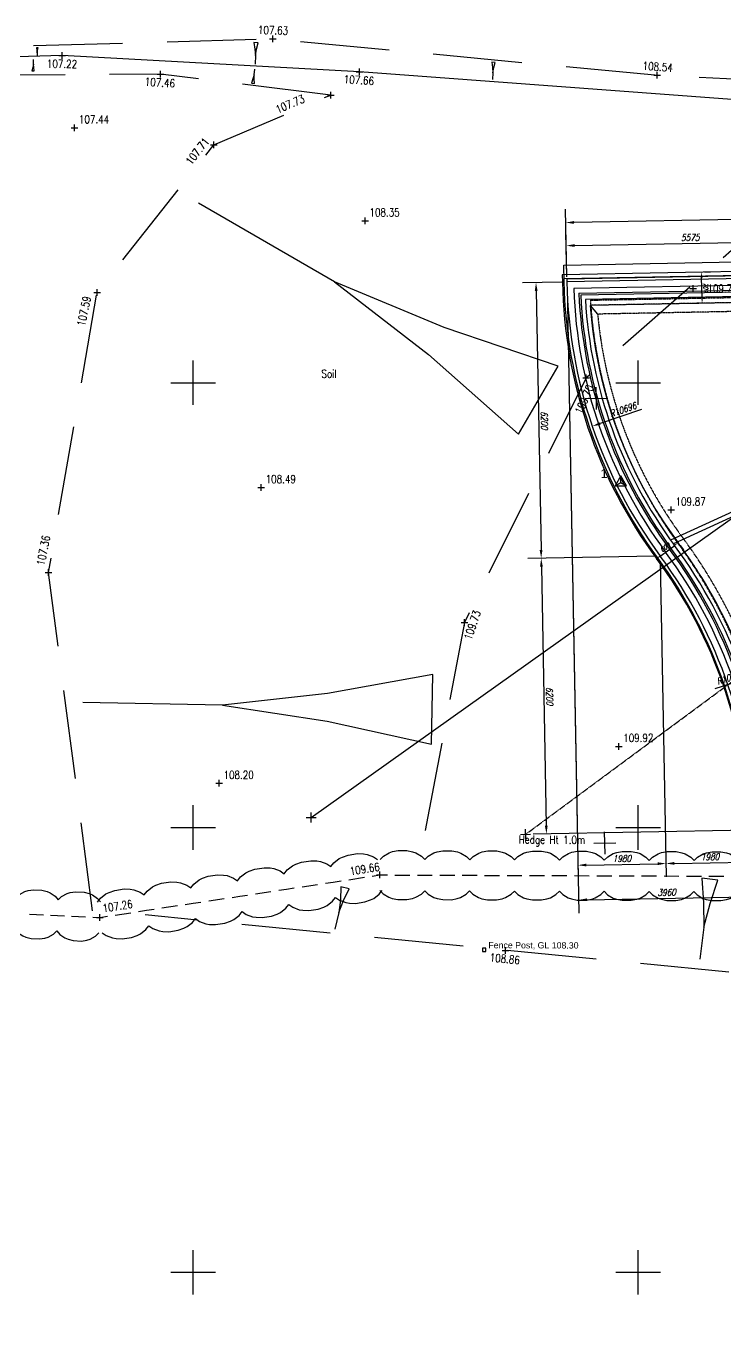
# Model space of a CAD drawing. Header units: millimetres. Extents: x 929802 to 1112248, y 1926852 to 2050811.
# Drawn here: x 958737 to 974446, y 1989092 to 2018192 of the extents above; entities that cross this region are included whole.
import ezdxf
from ezdxf.enums import TextEntityAlignment as Align

# ---------------------------------------------------------------- set-up
doc = ezdxf.new("R2010")
doc.units = ezdxf.units.MM
doc.linetypes.add('16764-Topo$0$Dashed', pattern=[3, 2, -1])
doc.linetypes.add('HIDDEN', pattern=[9.525, 6.35, -3.175])
doc.layers.get('Defpoints').update_dxf_attribs({"color": 41})
for name, color, linetype in [('16764-Topo$0$SV_$_Grid', 7, 'Continuous'), ('16764-Topo$0$SV_Control', 1, 'Continuous'), ('16764-Topo$0$SV_Land Form Levels', 7, 'Continuous'), ('16764-Topo$0$SV_Land Forms', 7, 'Continuous'), ('16764-Topo$0$SV_Levels (Spot)', 1, 'Continuous'), ('16764-Topo$0$SV_Misc Text', 7, 'Continuous'), ('16764-Topo$0$SV_Vegetation', 3, 'Continuous'), ('16764-Topo$0$SV_Vegetation Levels', 7, 'Continuous'), ('CHB+00_Groundslab', 4, 'Continuous'), ('CHB+00_Walls-LB', 2, 'Continuous'), ('CHB+00_Walls-LB Ghost', 252, 'Continuous'), ('CHB+00_Walls-NonLB', 7, 'Continuous'), ('CHB-00_Dig Line', 2, 'Continuous'), ('CHB-00_Dims-Footprint', 8, 'Continuous'), ('CHB-00_Footprint', 1, 'Continuous'), ('CHB-00_Foundation', 7, 'Continuous'), ('CHB-00_SOPs', 211, 'Continuous'), ('CHB-00_Surveyed Outline', 211, 'Continuous'), ('CHB-00_Walls-LB', 8, 'Continuous'), ('X-Ref-Site', 7, 'Continuous')]:
    doc.layers.add(name, color=color, linetype=linetype)
doc.layers.get('X-Ref-Site').off()
doc.styles.add('16764-Topo$0$Default', font='RomanS', dxfattribs={"width": 0.8})
doc.styles.add('16764-Topo$0$Station Text', font='ARIAL')
doc.styles.add('Romans15', font='romans.shx', dxfattribs={"width": 0.8, "oblique": 15})
doc.styles.get("Standard").update_dxf_attribs({"font": 'arial.ttf'})
doc.dimstyles.new('CHB_1-1', dxfattribs={"dimtxt": 2, "dimasz": 2.5, "dimexe": 4, "dimexo": 1.5, "dimgap": 0.75, "dimtad": 1, "dimdec": 0, "dimdsep": 46, "dimtxsty": 'Romans15', "dimcen": 1.5, "dimclrd": 8, "dimclre": 8, "dimclrt": 7, "dimadec": 0, "dimazin": 0, "dimtfac": 1, "dimtdec": 0, "dimtmove": 0, "dimatfit": 3, "dimfxl": 1, "dimarcsym": 0})

# ---------------------------------------------------------------- blocks, each defined once
blk = doc.blocks.new('16764-Topo$0$PT_PLUS')
at = {"color": 0, "linetype": 'Continuous', "flags": 128}
for points in [[(-0.5, 0), (0.5, 0)], [(0, -0.5), (0, 0.5)]]:
    blk.add_lwpolyline(points, dxfattribs=at)
blk = doc.blocks.new('16764-Topo$0$GLOBALTADPOLE')
at = {"color": 8, "linetype": 'Continuous', "flags": 128}
for points in [[(0.021, 0.0028), (0, 0.007)], [(0, 0.007), (0, -0.007)], [(0.042, 0), (0.021, 0.0028)], [(0.021, -0.0028), (0.042, 0)], [(0.042, 0), (0.07, 0)], [(0, -0.007), (0.021, -0.0028)]]:
    blk.add_lwpolyline(points, dxfattribs=at)
blk = doc.blocks.new('16764-Topo$0$PT_STATION')
at = {"color": 0, "linetype": 'Continuous', "flags": 128}
for points in [[(0, 0.5), (-0.433, -0.25)], [(-0.433, -0.25), (0, 0), (0, 0.5)], [(0.433, -0.25), (0, 0.5)], [(0, 0), (0.433, -0.25)], [(-0.433, -0.25), (0.433, -0.25)]]:
    blk.add_lwpolyline(points, dxfattribs=at)
blk = doc.blocks.new('16764-Topo')
at = {"layer": '16764-Topo$0$SV_$_Grid', "color": 7, "linetype": 'Continuous', "flags": 128}
for points in [[(432750, 221839.5), (432750, 221840.5)], [(432760, 221839.5), (432760, 221840.5)], [(432749.5, 221840), (432750.5, 221840)], [(432759.5, 221840), (432760.5, 221840)], [(432750, 221829.5), (432750, 221830.5)], [(432760, 221829.5), (432760, 221830.5)], [(432749.5, 221830), (432750.5, 221830)], [(432759.5, 221830), (432760.5, 221830)], [(432750, 221819.5), (432750, 221820.5)], [(432760, 221819.5), (432760, 221820.5)], [(432749.5, 221820), (432750.5, 221820)], [(432759.5, 221820), (432760.5, 221820)]]:
    blk.add_lwpolyline(points, dxfattribs=at)
at = {"layer": '16764-Topo$0$SV_Land Forms', "color": 1, "linetype": '16764-Topo$0$Dashed', "flags": 128}
for points in [[(432743.416454, 221847.497049), (432751.789302, 221847.73536), (432760.425655, 221846.915501), (432764.715438, 221846.712671)], [(432777.267619, 221847.172699), (432776.842158, 221846.221104), (432771.738694, 221845.625754), (432769.017029, 221843.382939), (432762.47134, 221843.304265), (432758.828403, 221840.108615), (432756.094106, 221834.611227), (432755.044416, 221829.017397)], [(432753.095127, 221846.466735), (432749.265498, 221846.939239), (432743.151792, 221846.90512)]]:
    blk.add_lwpolyline(points, dxfattribs=at)
at = {"layer": '16764-Topo$0$SV_Land Forms', "color": 5, "linetype": 'Continuous', "flags": 128}
blk.add_lwpolyline([(432768.926599, 221846.169136), (432762.510994, 221846.33705), (432753.737261, 221846.994554), (432747.057108, 221847.359892), (432743.514599, 221847.254687)], dxfattribs=at)
at = {"layer": '16764-Topo$0$SV_Land Forms', "color": 4, "linetype": '16764-Topo$0$Dashed', "flags": 128}
for points in [[(432747.742827, 221828.12488), (432746.751982, 221835.7354), (432747.843105, 221842.029819), (432750.462642, 221845.34694), (432753.094537, 221846.469512)], [(432780.308847, 221804.554189), (432777.91431, 221814.890713), (432776.459452, 221821.170916), (432772.482515, 221824.626161), (432764.685415, 221826.484411), (432757.021752, 221827.237292), (432748.92396, 221828.032821)]]:
    blk.add_lwpolyline(points, dxfattribs=at)
at = {"layer": '16764-Topo$0$SV_Vegetation', "color": 92, "linetype": 'Continuous'}
for p, q in [((432752.448871, 221828.667949), (432752.798346, 221828.720903)), ((432753.498345, 221828.82697), (432753.84782, 221828.879923)), ((432754.023082, 221828.90648), (432754.198344, 221828.933036)), ((432754.198344, 221828.933036), (432754.365645, 221828.932442)), ((432754.533952, 221828.931844), (432754.86956, 221828.930652)), ((432755.541784, 221828.928263), (432755.877392, 221828.927071)), ((432756.549616, 221828.924683), (432756.885224, 221828.92349)), ((432757.557448, 221828.921102), (432757.893056, 221828.91991)), ((432758.56528, 221828.917521), (432758.900888, 221828.916329)), ((432759.573112, 221828.913941), (432759.90872, 221828.912748)), ((432760.580944, 221828.91036), (432760.916552, 221828.909168)), ((432761.588776, 221828.906779), (432761.924384, 221828.905587)), ((432751.399397, 221828.508929), (432751.748872, 221828.561883)), ((432749.300449, 221828.190888), (432749.649923, 221828.243842)), ((432750.349923, 221828.349908), (432750.699398, 221828.402862)), ((432746.322315, 221828.055169), (432746.637773, 221828.039937)), ((432747.269636, 221828.009425), (432747.585094, 221827.994192)), ((432747.743297, 221827.986553), (432747.901499, 221827.978913)), ((432747.901499, 221827.978913), (432748.075712, 221828.005311)), ((432748.250974, 221828.031867), (432748.600449, 221828.084821))]:
    blk.add_line(p, q, dxfattribs=at)
at = {"layer": '16764-Topo$0$SV_Vegetation', "color": 92, "linetype": 'Continuous', "flags": 128}
for points in [[(432753.096435, 221829.120066), (432753.16391, 221829.206146), (432753.283858, 221829.300177), (432753.358823, 221829.336821), (432753.486262, 221829.381417), (432753.696157, 221829.413221), (432753.831087, 221829.408381), (432753.913543, 221829.395589), (432754.055963, 221829.341313), (432754.14591, 221829.279086)], [(432754.199588, 221829.283034), (432754.275442, 221829.357765), (432754.401687, 221829.432317), (432754.477363, 221829.457048), (432754.603431, 221829.481601), (432754.804998, 221829.480884), (432754.930888, 221829.455437), (432755.006386, 221829.430169), (432755.132099, 221829.354721), (432755.20742, 221829.279453)], [(432755.20742, 221829.279453), (432755.283274, 221829.354184), (432755.409519, 221829.428736), (432755.485195, 221829.453468), (432755.611263, 221829.47802), (432755.812829, 221829.477304), (432755.93872, 221829.451856), (432756.014218, 221829.426588), (432756.139931, 221829.351141), (432756.215252, 221829.275873)], [(432756.215252, 221829.275873), (432756.291106, 221829.350604), (432756.417351, 221829.425156), (432756.493027, 221829.449887), (432756.619095, 221829.474439), (432756.820661, 221829.473723), (432756.946552, 221829.448276), (432757.02205, 221829.423007), (432757.147763, 221829.34756), (432757.223084, 221829.272292)], [(432757.223084, 221829.272292), (432757.298937, 221829.347023), (432757.425183, 221829.421575), (432757.500859, 221829.446306), (432757.626927, 221829.470859), (432757.828493, 221829.470142), (432757.954383, 221829.444695), (432758.029882, 221829.419427), (432758.155594, 221829.343979), (432758.230915, 221829.268711)], [(432758.230915, 221829.268711), (432758.306769, 221829.343442), (432758.433015, 221829.417994), (432758.508691, 221829.442726), (432758.634759, 221829.467278), (432758.836325, 221829.466562), (432758.962215, 221829.441114), (432759.037714, 221829.415846), (432759.163426, 221829.340399), (432759.238747, 221829.265131)], [(432759.238747, 221829.265131), (432759.314601, 221829.339862), (432759.440847, 221829.414414), (432759.516523, 221829.439145), (432759.642591, 221829.463697), (432759.844157, 221829.462981), (432759.970047, 221829.437534), (432760.045546, 221829.412265), (432760.171258, 221829.336818), (432760.246579, 221829.26155)], [(432760.246579, 221829.26155), (432760.322433, 221829.336281), (432760.448678, 221829.410833), (432760.524355, 221829.435564), (432760.650422, 221829.460117), (432760.851989, 221829.4594), (432760.977879, 221829.433953), (432761.053378, 221829.408685), (432761.17909, 221829.333237), (432761.254411, 221829.257969)], [(432761.254411, 221829.257969), (432761.330265, 221829.3327), (432761.45651, 221829.407252), (432761.532187, 221829.431984), (432761.658254, 221829.456536), (432761.859821, 221829.45582), (432761.985711, 221829.430372), (432762.061209, 221829.405104), (432762.186922, 221829.329657), (432762.262243, 221829.254389)], [(432750.997487, 221828.802025), (432751.064962, 221828.888105), (432751.18491, 221828.982136), (432751.259875, 221829.01878), (432751.387314, 221829.063376), (432751.597209, 221829.09518), (432751.732138, 221829.09034), (432751.814594, 221829.077548), (432751.957015, 221829.023272), (432752.046961, 221828.961045)], [(432752.046961, 221828.961045), (432752.114436, 221829.047125), (432752.234384, 221829.141157), (432752.309349, 221829.177801), (432752.436788, 221829.222396), (432752.646683, 221829.2542), (432752.781613, 221829.24936), (432752.864068, 221829.236569), (432753.006489, 221829.182293), (432753.096435, 221829.120066)], [(432748.898539, 221828.483984), (432748.966013, 221828.570064), (432749.085962, 221828.664095), (432749.160927, 221828.70074), (432749.288366, 221828.745335), (432749.49826, 221828.777139), (432749.63319, 221828.772299), (432749.715646, 221828.759507), (432749.858066, 221828.705231), (432749.948013, 221828.643004)], [(432749.948013, 221828.643004), (432750.015487, 221828.729084), (432750.135436, 221828.823116), (432750.210401, 221828.85976), (432750.33784, 221828.904355), (432750.547735, 221828.93616), (432750.682664, 221828.931319), (432750.76512, 221828.918528), (432750.90754, 221828.864252), (432750.997487, 221828.802025)], [(432752.973608, 221828.747459), (432753.14887, 221828.774016), (432753.323083, 221828.800413)], [(432755.037868, 221828.930054), (432755.206176, 221828.929456), (432755.373476, 221828.928861)], [(432756.0457, 221828.926473), (432756.214008, 221828.925875), (432756.381308, 221828.925281)], [(432757.053532, 221828.922892), (432757.22184, 221828.922294), (432757.38914, 221828.9217)], [(432758.061364, 221828.919312), (432758.229672, 221828.918714), (432758.396972, 221828.918119)], [(432759.069196, 221828.915731), (432759.237504, 221828.915133), (432759.404804, 221828.914539)], [(432760.077028, 221828.91215), (432760.245336, 221828.911552), (432760.412636, 221828.910958)], [(432761.08486, 221828.90857), (432761.253168, 221828.907972), (432761.420468, 221828.907377)], [(432746.023739, 221828.419995), (432746.098405, 221828.491477), (432746.220438, 221828.560672), (432746.292693, 221828.582212), (432746.412314, 221828.601464), (432746.601778, 221828.592316), (432746.718987, 221828.561627), (432746.78883, 221828.533225), (432746.903628, 221828.452594), (432746.97106, 221828.374251)], [(432746.97106, 221828.374251), (432747.045726, 221828.445732), (432747.167759, 221828.514927), (432747.240014, 221828.536467), (432747.359634, 221828.55572), (432747.549099, 221828.546571), (432747.666308, 221828.515882), (432747.736151, 221828.48748), (432747.850949, 221828.40685), (432747.918381, 221828.328506)], [(432747.849065, 221828.324963), (432747.916539, 221828.411044), (432748.036487, 221828.505075), (432748.111453, 221828.541719), (432748.238891, 221828.586314), (432748.448786, 221828.618119), (432748.583716, 221828.613278), (432748.666172, 221828.600487), (432748.808592, 221828.546211), (432748.898539, 221828.483984)], [(432750.87466, 221828.429418), (432751.049922, 221828.455975), (432751.224135, 221828.482372)], [(432751.924134, 221828.588439), (432752.099396, 221828.614995), (432752.273609, 221828.641393)], [(432752.151831, 221828.268945), (432752.241778, 221828.206718), (432752.384198, 221828.152442), (432752.466654, 221828.139651), (432752.601583, 221828.134811), (432752.811478, 221828.166615), (432752.938917, 221828.21121), (432753.013882, 221828.247855), (432753.133831, 221828.341886), (432753.201305, 221828.427966)], [(432753.201305, 221828.427966), (432753.291252, 221828.365739), (432753.433672, 221828.311463), (432753.516128, 221828.298671), (432753.651058, 221828.293831), (432753.860952, 221828.325635), (432753.988391, 221828.370231), (432754.063357, 221828.406875), (432754.183305, 221828.500906), (432754.250779, 221828.586986)], [(432754.197101, 221828.583038), (432754.272422, 221828.50777), (432754.398134, 221828.432323), (432754.473633, 221828.407055), (432754.599523, 221828.381607), (432754.801089, 221828.380891), (432754.927157, 221828.405444), (432755.002834, 221828.430175), (432755.129079, 221828.504727), (432755.204933, 221828.579458)], [(432755.204933, 221828.579458), (432755.280254, 221828.50419), (432755.405966, 221828.428743), (432755.481465, 221828.403474), (432755.607355, 221828.378027), (432755.808921, 221828.377311), (432755.934989, 221828.401863), (432756.010665, 221828.426594), (432756.136911, 221828.501146), (432756.212765, 221828.575877)], [(432756.212765, 221828.575877), (432756.288086, 221828.500609), (432756.413798, 221828.425162), (432756.489297, 221828.399894), (432756.615187, 221828.374446), (432756.816753, 221828.37373), (432756.942821, 221828.398282), (432757.018497, 221828.423014), (432757.144743, 221828.497565), (432757.220597, 221828.572296)], [(432757.220597, 221828.572296), (432757.295917, 221828.497028), (432757.42163, 221828.421581), (432757.497129, 221828.396313), (432757.623019, 221828.370865), (432757.824585, 221828.370149), (432757.950653, 221828.394702), (432758.026329, 221828.419433), (432758.152575, 221828.493985), (432758.228428, 221828.568716)], [(432758.228428, 221828.568716), (432758.303749, 221828.493448), (432758.429462, 221828.418001), (432758.50496, 221828.392732), (432758.630851, 221828.367285), (432758.832417, 221828.366569), (432758.958485, 221828.391121), (432759.034161, 221828.415852), (432759.160406, 221828.490404), (432759.23626, 221828.565135)], [(432759.23626, 221828.565135), (432759.311581, 221828.489867), (432759.437294, 221828.41442), (432759.512792, 221828.389152), (432759.638682, 221828.363704), (432759.840249, 221828.362988), (432759.966317, 221828.38754), (432760.041993, 221828.412272), (432760.168238, 221828.486823), (432760.244092, 221828.561554)], [(432760.244092, 221828.561554), (432760.319413, 221828.486286), (432760.445126, 221828.410839), (432760.520624, 221828.385571), (432760.646514, 221828.360123), (432760.848081, 221828.359407), (432760.974149, 221828.38396), (432761.049825, 221828.408691), (432761.17607, 221828.483243), (432761.251924, 221828.557974)], [(432761.251924, 221828.557974), (432761.327245, 221828.482706), (432761.452957, 221828.407259), (432761.528456, 221828.38199), (432761.654346, 221828.356543), (432761.855913, 221828.355827), (432761.98198, 221828.380379), (432762.057657, 221828.40511), (432762.183902, 221828.479662), (432762.259756, 221828.554393)], [(432748.775711, 221828.111378), (432748.950974, 221828.137934), (432749.125186, 221828.164331)], [(432749.825186, 221828.270398), (432750.000448, 221828.296954), (432750.17466, 221828.323352)], [(432751.102357, 221828.109925), (432751.192303, 221828.047698), (432751.334724, 221827.993422), (432751.41718, 221827.980631), (432751.552109, 221827.97579), (432751.762004, 221828.007594), (432751.889443, 221828.05219), (432751.964408, 221828.088834), (432752.084356, 221828.182865), (432752.151831, 221828.268945)], [(432746.795976, 221828.032297), (432746.954179, 221828.024658), (432747.111434, 221828.017064)], [(432749.003408, 221827.791884), (432749.093355, 221827.729657), (432749.235775, 221827.675381), (432749.318231, 221827.66259), (432749.453161, 221827.657749), (432749.663056, 221827.689553), (432749.790495, 221827.734149), (432749.86546, 221827.770793), (432749.985408, 221827.864824), (432750.052883, 221827.950904)], [(432750.052883, 221827.950904), (432750.142829, 221827.888677), (432750.28525, 221827.834401), (432750.367705, 221827.82161), (432750.502635, 221827.81677), (432750.71253, 221827.848574), (432750.839969, 221827.893169), (432750.914934, 221827.929814), (432751.034882, 221828.023845), (432751.102357, 221828.109925)], [(432745.989976, 221827.72081), (432746.057408, 221827.642466), (432746.172206, 221827.561835), (432746.242049, 221827.533434), (432746.359258, 221827.502745), (432746.548723, 221827.493596), (432746.668343, 221827.512849), (432746.740598, 221827.534389), (432746.862631, 221827.603583), (432746.937297, 221827.675065)], [(432746.937297, 221827.675065), (432747.004729, 221827.596722), (432747.119527, 221827.516091), (432747.18937, 221827.487689), (432747.306579, 221827.457), (432747.496043, 221827.447851), (432747.615664, 221827.467104), (432747.687919, 221827.488644), (432747.809952, 221827.557839), (432747.884618, 221827.629321)], [(432747.953934, 221827.632864), (432748.043881, 221827.570636), (432748.186301, 221827.51636), (432748.268757, 221827.503569), (432748.403687, 221827.498729), (432748.613582, 221827.530533), (432748.741021, 221827.575128), (432748.815986, 221827.611773), (432748.935934, 221827.705804), (432749.003408, 221827.791884)]]:
    blk.add_lwpolyline(points, dxfattribs=at)
at = {"layer": '16764-Topo$0$SV_Control', "color": 1, "linetype": 'Continuous', "xscale": 0.3, "yscale": 0.3, "zscale": 0.3}
blk.add_blockref('16764-Topo$0$PT_STATION', (432759.610969, 221837.760823), dxfattribs=at)
at = {"layer": '16764-Topo$0$SV_Land Form Levels', "color": 1, "linetype": 'Continuous', "xscale": 0.15, "yscale": 0.15, "zscale": 0.15}
for p in [(432751.789302, 221847.73536), (432749.265498, 221846.939239), (432760.425655, 221846.915501), (432758.828403, 221840.108615), (432756.094106, 221834.611227)]:
    blk.add_blockref('16764-Topo$0$PT_PLUS', p, dxfattribs=at)
at = {"layer": '16764-Topo$0$SV_Land Form Levels', "color": 5, "linetype": 'Continuous', "xscale": 0.15, "yscale": 0.15, "zscale": 0.15}
for p in [(432747.057108, 221847.359892), (432753.737261, 221846.994554)]:
    blk.add_blockref('16764-Topo$0$PT_PLUS', p, dxfattribs=at)
at = {"layer": '16764-Topo$0$SV_Land Form Levels', "color": 4, "linetype": 'Continuous', "xscale": 0.15, "yscale": 0.15, "zscale": 0.15}
for p in [(432753.094537, 221846.469512), (432750.462642, 221845.34694), (432747.843105, 221842.029819), (432746.751982, 221835.7354), (432757.021752, 221827.237292)]:
    blk.add_blockref('16764-Topo$0$PT_PLUS', p, dxfattribs=at)
at = {"layer": '16764-Topo$0$SV_Levels (Spot)', "color": 7, "linetype": 'Continuous', "xscale": 0.15, "yscale": 0.15, "zscale": 0.15}
for p in [(432747.333282, 221845.732186), (432753.862263, 221843.640542), (432761.23541, 221842.119798), (432751.530141, 221837.64395), (432760.739408, 221837.139293), (432759.5629, 221831.824844), (432750.58355, 221830.993673)]:
    blk.add_blockref('16764-Topo$0$PT_PLUS', p, dxfattribs=at)
at = {"layer": '16764-Topo$0$SV_Misc Text', "linetype": 'Continuous'}
for p, xscale, yscale, zscale, rotation in [((432751.41272, 221847.647018), 6.929657000000001, 6.929657000000001, 6.929657000000001, 268.172032), ((432746.497378, 221847.52839), 2.578878, 2.578878, 2.578878, 270), ((432746.404539, 221847.012614), 3.613436, 3.613436, 3.613436, 87.66269399999997), ((432751.345669, 221846.734095), 4.606171, 4.606171, 4.606171, 82.64762100000002), ((432756.750998, 221847.203451), 5.538434, 5.538434, 5.538434, 266.185925), ((432757.755862, 221839.610583), 126.077954, 126.077954, 126.077954, 149.899667), ((432755.369822, 221832.655274), 112.165804, 112.165804, 112.165804, 178.868164), ((432761.609318, 221828.837609), 25.938082, 25.938082, 25.938082, 262.828288), ((432753.413268, 221828.646725), 13.682369, 13.682369, 13.682369, 256.30995)]:
    blk.add_blockref('16764-Topo$0$GLOBALTADPOLE', p, dxfattribs=dict(at, xscale=xscale, yscale=yscale, zscale=zscale, rotation=rotation))
at = {"layer": '16764-Topo$0$SV_Vegetation Levels', "color": 3, "linetype": 'Continuous', "xscale": 0.15, "yscale": 0.15, "zscale": 0.15}
for p in [(432754.198344, 221828.933036), (432747.901499, 221827.978913)]:
    blk.add_blockref('16764-Topo$0$PT_PLUS', p, dxfattribs=at)
at = {"layer": '16764-Topo$0$SV_Control', "style": '16764-Topo$0$Station Text'}
blk.add_text('1', height=0.2, dxfattribs=at).set_placement((432759.310969, 221837.860823), align=Align.RIGHT)
at = {"layer": '16764-Topo$0$SV_Land Form Levels', "color": 1, "style": '16764-Topo$0$Default', "width": 0.8}
for s, rotation, p in [('107.63', -1.896285, (432751.792611, 221847.835305)), ('108.54', -4.064978, (432760.432743, 221847.01525))]:
    blk.add_text(s, height=0.18, rotation=rotation, dxfattribs=at).set_placement(p, align=Align.CENTER)
at = {"layer": '16764-Topo$0$SV_Land Form Levels', "color": 5, "style": '16764-Topo$0$Default', "width": 0.8}
for s, rotation, p in [('107.22', -0.714666, (432747.055861, 221847.259899)), ('107.66', -3.708064, (432753.730794, 221846.894763))]:
    blk.add_text(s, height=0.18, rotation=rotation, dxfattribs=at).set_placement(p, align=Align.TOP_CENTER)
at = {"layer": '16764-Topo$0$SV_Land Form Levels', "color": 1, "style": '16764-Topo$0$Default', "width": 0.8}
for s, rotation, p in [('107.46', -3.356965, (432749.259642, 221846.83941)), ('109.70', 66.154271, (432758.7095, 221839.66349)), ('109.73', 71.463544, (432756.188919, 221834.579436))]:
    blk.add_text(s, height=0.18, rotation=rotation, dxfattribs=at).set_placement(p, align=Align.TOP_CENTER)
at = {"layer": '16764-Topo$0$SV_Land Form Levels', "color": 4, "style": '16764-Topo$0$Default', "width": 0.8}
for s, rotation, p in [('107.73', 23.099506, (432752.214086, 221846.184547)), ('107.71', 52.326407, (432750.169082, 221845.150871)), ('107.59', 78.178512, (432747.636623, 221841.592019)), ('107.36', 78.906277, (432746.7237, 221836.212479))]:
    blk.add_text(s, height=0.18, rotation=rotation, dxfattribs=at).set_placement(p, align=Align.CENTER)
blk.add_text('108.86', height=0.18, rotation=-5.610752, dxfattribs=at).set_placement((432757.011976, 221827.137771), align=Align.TOP_CENTER)
at = {"layer": '16764-Topo$0$SV_Levels (Spot)', "color": 7, "style": '16764-Topo$0$Default', "width": 0.8}
for s, p in [('107.44', (432747.433282, 221845.832186)), ('108.35', (432753.962263, 221843.740542)), ('109.73', (432761.556413, 221842.025856)), ('108.49', (432751.630141, 221837.74395)), ('109.87', (432760.839408, 221837.239293)), ('109.92', (432759.6629, 221831.924844)), ('108.20', (432750.68355, 221831.093673))]:
    blk.add_text(s, height=0.18, dxfattribs=at).set_placement(p)
at = {"layer": '16764-Topo$0$SV_Misc Text', "style": '16764-Topo$0$Default', "width": 0.8}
blk.add_text('Soil', height=0.18, dxfattribs=at).set_placement((432752.883938, 221840.111848))
blk.add_text('Hedge Ht 1.0m', height=0.18, rotation=-0.303954, dxfattribs=at).set_placement((432757.315005, 221829.63874))
at = {"layer": '16764-Topo$0$SV_Vegetation Levels', "color": 3, "style": '16764-Topo$0$Default', "width": 0.8}
for s, rotation, p in [('109.66', 9.000036, (432753.868913, 221828.978409)), ('107.26', 8.768673, (432748.316325, 221828.14458))]:
    blk.add_text(s, height=0.18, rotation=rotation, dxfattribs=at).set_placement(p, align=Align.CENTER)
blk = doc.blocks.new('*D366')
at = {"layer": 'CHB-00_Dims-Footprint', "color": 8, "linetype": 'Continuous', "lineweight": -2, "transparency": 16777216}
for p, q in [((970890, 2012546), (970862, 2014069)), ((982815, 2013221), (982795, 2014294)), ((982613, 2013991), (971055, 2013773))]:
    blk.add_line(p, q, dxfattribs=at)
at = {"layer": 'CHB-00_Dims-Footprint', "color": 8, "linetype": 'Continuous', "transparency": 16777216}
for points in [[(971054, 2013804), (971055, 2013741), (970867, 2013769)], [(982612, 2014022), (982613, 2013959), (982800, 2013994)]]:
    blk.add_solid(points, dxfattribs=at)
at = {"layer": 'Defpoints', "color": 0, "linetype": 'Continuous', "transparency": 16777216}
for p in [(970867, 2013769), (982817, 2013109), (970892, 2012434)]:
    blk.add_point(p, dxfattribs=at)
at = {"layer": 'CHB-00_Dims-Footprint', "color": 7, "linetype": 'Continuous', "transparency": 16777216, "insert": (976831, 2014013), "char_height": 150, "attachment_point": 5, "rotation": 1.0813, "style": 'Romans15'}
blk.add_mtext('11935', dxfattribs=at)
blk = doc.blocks.new('*D286')
at = {"layer": 'CHB-00_Dims-Footprint', "color": 8, "linetype": 'Continuous', "lineweight": -2, "transparency": 16777216}
for p, q in [((970890, 2012546), (970871, 2013550)), ((976464, 2012652), (976445, 2013656)), ((971065, 2013254), (976264, 2013352))]:
    blk.add_line(p, q, dxfattribs=at)
at = {"layer": 'CHB-00_Dims-Footprint', "color": 8, "linetype": 'Continuous', "transparency": 16777216}
for points in [[(971064, 2013285), (971065, 2013223), (970877, 2013250)], [(976263, 2013383), (976264, 2013321), (976451, 2013356)]]:
    blk.add_solid(points, dxfattribs=at)
at = {"layer": 'Defpoints', "color": 0, "linetype": 'Continuous', "transparency": 16777216}
for p in [(976451, 2013356), (970892, 2012434), (976467, 2012539)]:
    blk.add_point(p, dxfattribs=at)
at = {"layer": 'CHB-00_Dims-Footprint', "color": 7, "linetype": 'Continuous', "transparency": 16777216, "insert": (973662, 2013434), "char_height": 150, "attachment_point": 5, "rotation": 1.0813, "style": 'Romans15'}
blk.add_mtext('5575', dxfattribs=at)
blk = doc.blocks.new('*D289')
at = {"layer": 'CHB-00_Dims-Footprint', "color": 8, "linetype": 'Continuous', "lineweight": -2, "transparency": 16777216}
for p, q in [((970895, 2012321), (971160, 1998239)), ((975088, 1999999), (975120, 1998314)), ((971342, 1998543), (974927, 1998610))]:
    blk.add_line(p, q, dxfattribs=at)
at = {"layer": 'CHB-00_Dims-Footprint', "color": 8, "linetype": 'Continuous', "transparency": 16777216}
for points in [[(974926, 1998642), (974927, 1998579), (975114, 1998614)], [(971342, 1998574), (971343, 1998512), (971155, 1998539)]]:
    blk.add_solid(points, dxfattribs=at)
at = {"layer": 'Defpoints', "color": 0, "linetype": 'Continuous', "transparency": 16777216}
for p in [(970892, 2012434), (975086, 2000111), (975114, 1998614)]:
    blk.add_point(p, dxfattribs=at)
at = {"layer": 'CHB-00_Dims-Footprint', "color": 7, "linetype": 'Continuous', "transparency": 16777216, "insert": (973132, 1998708), "char_height": 150, "attachment_point": 5, "rotation": 1.0813, "style": 'Romans15'}
blk.add_mtext('3960', dxfattribs=at)
blk = doc.blocks.new('*D369')
at = {"layer": 'CHB-00_Dims-Footprint', "color": 8, "linetype": 'Continuous', "lineweight": -2, "transparency": 16777216}
for p, q in [((970780, 2012432), (969898, 2012415)), ((970202, 2012233), (970312, 2006410)), ((972877, 2006270), (970015, 2006216))]:
    blk.add_line(p, q, dxfattribs=at)
at = {"layer": 'CHB-00_Dims-Footprint', "color": 8, "linetype": 'Continuous', "transparency": 16777216}
for points in [[(970233, 2012234), (970171, 2012233), (970198, 2012421)], [(970343, 2006410), (970280, 2006409), (970315, 2006222)]]:
    blk.add_solid(points, dxfattribs=at)
at = {"layer": 'Defpoints', "color": 0, "linetype": 'Continuous', "transparency": 16777216}
for p in [(970892, 2012434), (970315, 2006222), (972989, 2006273)]:
    blk.add_point(p, dxfattribs=at)
at = {"layer": 'CHB-00_Dims-Footprint', "color": 7, "linetype": 'Continuous', "transparency": 16777216, "insert": (970388, 2009324), "char_height": 150, "attachment_point": 5, "rotation": 271.0813, "style": 'Romans15'}
blk.add_mtext('6200', dxfattribs=at)
blk = doc.blocks.new('*D370')
at = {"layer": 'CHB-00_Dims-Footprint', "color": 8, "linetype": 'Continuous', "lineweight": -2, "transparency": 16777216}
for p, q in [((972877, 2006270), (970015, 2006216)), ((970319, 2006035), (970429, 2000211)), ((974973, 2000109), (970132, 2000018))]:
    blk.add_line(p, q, dxfattribs=at)
at = {"layer": 'CHB-00_Dims-Footprint', "color": 8, "linetype": 'Continuous', "transparency": 16777216}
for points in [[(970350, 2006035), (970288, 2006034), (970315, 2006222)], [(970460, 2000211), (970397, 2000210), (970432, 2000023)]]:
    blk.add_solid(points, dxfattribs=at)
at = {"layer": 'Defpoints', "color": 0, "linetype": 'Continuous', "transparency": 16777216}
for p in [(972989, 2006273), (975086, 2000111), (970432, 2000023)]:
    blk.add_point(p, dxfattribs=at)
at = {"layer": 'CHB-00_Dims-Footprint', "color": 7, "linetype": 'Continuous', "transparency": 16777216, "insert": (970505, 2003125), "char_height": 150, "attachment_point": 5, "rotation": 271.0813, "style": 'Romans15'}
blk.add_mtext('6200', dxfattribs=at)
blk = doc.blocks.new('*D371')
at = {"layer": 'CHB-00_Dims-Footprint', "color": 8, "linetype": 'Continuous', "lineweight": -2, "transparency": 16777216}
for p, q in [((970895, 2012321), (971146, 1999021)), ((972991, 2006160), (973125, 1999058)), ((971327, 1999324), (972932, 1999354))]:
    blk.add_line(p, q, dxfattribs=at)
at = {"layer": 'CHB-00_Dims-Footprint', "color": 8, "linetype": 'Continuous', "transparency": 16777216}
for points in [[(971327, 1999355), (971328, 1999293), (971140, 1999321)], [(972932, 1999386), (972933, 1999323), (973120, 1999358)]]:
    blk.add_solid(points, dxfattribs=at)
at = {"layer": 'Defpoints', "color": 0, "linetype": 'Continuous', "transparency": 16777216}
for p in [(970892, 2012434), (972989, 2006273), (973120, 1999358)]:
    blk.add_point(p, dxfattribs=at)
at = {"layer": 'CHB-00_Dims-Footprint', "color": 7, "linetype": 'Continuous', "transparency": 16777216, "insert": (972127, 1999471), "char_height": 150, "attachment_point": 5, "rotation": 1.0813, "style": 'Romans15'}
blk.add_mtext('1980', dxfattribs=at)
blk = doc.blocks.new('*D291')
at = {"layer": 'CHB-00_Dims-Footprint', "color": 8, "linetype": 'Continuous', "lineweight": -2, "transparency": 16777216}
for p, q in [((972991, 2006160), (973125, 1999058)), ((975088, 1999999), (975105, 1999095)), ((973307, 1999362), (974912, 1999392))]:
    blk.add_line(p, q, dxfattribs=at)
at = {"layer": 'CHB-00_Dims-Footprint', "color": 8, "linetype": 'Continuous', "transparency": 16777216}
for points in [[(973307, 1999393), (973308, 1999330), (973120, 1999358)], [(974911, 1999423), (974912, 1999361), (975099, 1999395)]]:
    blk.add_solid(points, dxfattribs=at)
at = {"layer": 'Defpoints', "color": 0, "linetype": 'Continuous', "transparency": 16777216}
for p in [(972989, 2006273), (975086, 2000111), (975099, 1999395)]:
    blk.add_point(p, dxfattribs=at)
at = {"layer": 'CHB-00_Dims-Footprint', "color": 7, "linetype": 'Continuous', "transparency": 16777216, "insert": (974107, 1999508), "char_height": 150, "attachment_point": 5, "rotation": 1.0813, "style": 'Romans15'}
blk.add_mtext('1980', dxfattribs=at)
blk = doc.blocks.new('*D292')
at = {"layer": 'CHB-00_Dims-Footprint', "color": 8, "linetype": 'Continuous', "lineweight": -2, "transparency": 16777216}
blk.add_line((974221, 2003295), (975155, 2003593), dxfattribs=at)
at = {"layer": 'CHB-00_Dims-Footprint', "color": 8, "linetype": 'Continuous', "transparency": 16777216}
blk.add_solid([(975145, 2003623), (975164, 2003564), (975334, 2003650)], dxfattribs=at)
at = {"layer": 'Defpoints', "color": 0, "linetype": 'Continuous', "transparency": 16777216}
for p in [(975334, 2003650), (965144, 2000396)]:
    blk.add_point(p, dxfattribs=at)
at = {"layer": 'CHB-00_Dims-Footprint', "color": 7, "linetype": 'Continuous', "transparency": 16777216, "insert": (974559, 2003541), "char_height": 150, "attachment_point": 5, "rotation": 17.7117, "style": 'Romans15'}
blk.add_mtext('R10696', dxfattribs=at)
blk = doc.blocks.new('*D372')
at = {"layer": 'CHB-00_Dims-Footprint', "color": 8, "linetype": 'Continuous', "lineweight": -2, "transparency": 16777216}
blk.add_line((972566, 2009566), (971638, 2009250), dxfattribs=at)
at = {"layer": 'CHB-00_Dims-Footprint', "color": 8, "linetype": 'Continuous', "transparency": 16777216}
blk.add_solid([(971628, 2009280), (971648, 2009221), (971461, 2009190)], dxfattribs=at)
at = {"layer": 'Defpoints', "color": 0, "linetype": 'Continuous', "transparency": 16777216}
for p in [(981587, 2012636), (971461, 2009190)]:
    blk.add_point(p, dxfattribs=at)
at = {"layer": 'CHB-00_Dims-Footprint', "color": 7, "linetype": 'Continuous', "transparency": 16777216, "insert": (972149, 2009563), "char_height": 150, "attachment_point": 5, "rotation": 18.7929, "style": 'Romans15'}
blk.add_mtext('R10696', dxfattribs=at)
blk = doc.blocks.new('*D293')
at = {"layer": 'CHB-00_Dims-Footprint', "color": 8, "linetype": 'Continuous', "lineweight": -2, "transparency": 16777216}
blk.add_line((978986, 2003084), (979914, 2003400), dxfattribs=at)
at = {"layer": 'CHB-00_Dims-Footprint', "color": 8, "linetype": 'Continuous', "transparency": 16777216}
blk.add_solid([(979904, 2003430), (979924, 2003370), (980091, 2003460)], dxfattribs=at)
at = {"layer": 'Defpoints', "color": 0, "linetype": 'Continuous', "transparency": 16777216}
for p in [(980091, 2003460), (969965, 2000015)]:
    blk.add_point(p, dxfattribs=at)
at = {"layer": 'CHB-00_Dims-Footprint', "color": 7, "linetype": 'Continuous', "transparency": 16777216, "insert": (979319, 2003336), "char_height": 150, "attachment_point": 5, "rotation": 18.7929, "style": 'Romans15'}
blk.add_mtext('R10696', dxfattribs=at)
blk = doc.blocks.new('*D408')
at = {"layer": 'CHB-00_Foundation', "color": 8, "lineweight": -2, "transparency": 16777216}
for p, q in [((973993, 2012657), (974118, 2012660)), ((973928, 2012080), (973920, 2012531)), ((973856, 2011953), (973731, 2011951))]:
    blk.add_line(p, q, dxfattribs=at)
at = {"layer": 'CHB-00_Foundation', "color": 8, "transparency": 16777216}
for points in [[(973941, 2012531), (973899, 2012531), (973918, 2012656)], [(973949, 2012080), (973908, 2012079), (973931, 2011955)]]:
    blk.add_solid(points, dxfattribs=at)
at = {"layer": 'Defpoints', "color": 0, "transparency": 16777216}
for p in [(973918, 2012656), (973918, 2012656), (973931, 2011955)]:
    blk.add_point(p, dxfattribs=at)
at = {"layer": 'CHB-00_Foundation', "color": 7, "transparency": 16777216, "insert": (974012, 2012307), "char_height": 100, "attachment_point": 5, "rotation": 271.0813, "style": 'Romans15'}
blk.add_mtext('701', dxfattribs=at)
blk = doc.blocks.new('*D416')
at = {"layer": 'CHB-00_Foundation', "color": 8, "lineweight": -2, "transparency": 16777216}
for p, q in [((973009, 2006287), (973291, 2006496)), ((973436, 2006510), (973510, 2006409)), ((972953, 2006153), (973028, 2006052))]:
    blk.add_line(p, q, dxfattribs=at)
at = {"layer": 'CHB-00_Foundation', "color": 8, "transparency": 16777216}
for points in [[(973278, 2006512), (973303, 2006479), (973391, 2006570)], [(972997, 2006304), (973022, 2006271), (972909, 2006213)]]:
    blk.add_solid(points, dxfattribs=at)
at = {"layer": 'Defpoints', "color": 0, "transparency": 16777216}
for p in [(973391, 2006570), (973391, 2006570), (972909, 2006213)]:
    blk.add_point(p, dxfattribs=at)
at = {"layer": 'CHB-00_Foundation', "color": 7, "transparency": 16777216, "insert": (973098, 2006462), "char_height": 100, "attachment_point": 5, "rotation": 36.5046, "style": 'Romans15'}
blk.add_mtext('600', dxfattribs=at)

msp = doc.modelspace()

# ---------------------------------------------------------------- linework, layer by layer
msp.add_lwpolyline([(968997.66, 1997377.51), (969072.66, 1997377.51), (969072.66, 1997452.51), (968997.66, 1997452.51)], close=True)
at = {"layer": 'CHB+00_Groundslab', "linetype": 'Continuous'}
for points in [[(975086.81, 2000046.23), (975085.78, 2000111.22), (975086.81, 2000046.23), (982995.6, 2000195.5), (983004.09, 1999745.17), (986548.46, 1999812.07), (986295.03, 2013239.67), (982750.67, 2013172.78), (982759.16, 2012722.87), (970891.27, 2012498.87), (970892.5, 2012433.89)], [(971160.6, 2012178.9), (976794.61, 2012285.23)]]:
    msp.add_lwpolyline(points, dxfattribs=at)
at = {"layer": 'CHB+00_Groundslab', "color": 3, "linetype": 'HIDDEN'}
for points in [[(976494.99, 2012004.53), (971416.55, 2011908.68)], [(976310.23, 2011801.01), (971583.17, 2011711.79)]]:
    msp.add_lwpolyline(points, dxfattribs=at)
at = {"layer": 'CHB+00_Groundslab', "color": 3, "linetype": 'Continuous'}
msp.add_lwpolyline([(971416.55, 2011908.68), (971583.17, 2011711.79)], dxfattribs=at)
at = {"layer": 'CHB+00_Groundslab', "linetype": 'Continuous'}
for centre, radius, start, end in [((981587.03, 2012635.73), 10696.44, 181.081258, 216.504601), ((981587.03, 2012635.73), 10436.44, 182.508799, 216.504601), ((964391.24, 1999909.38), 10696.44, 1.081258, 36.504601), ((964391.24, 1999909.38), 10956.44, 2.441102, 36.504601)]:
    msp.add_arc(centre, radius, start, end, dxfattribs=at)
at = {"layer": 'CHB+00_Groundslab', "color": 3, "linetype": 'HIDDEN'}
for centre, radius, start, end in [((981587.03, 2012635.73), 10196.44, 184.088908, 216.504601), ((981587.03, 2012635.73), 10046.44, 185.276779, 216.504601), ((964391.24, 1999909.38), 11196.44, 3.820067, 36.504601), ((964391.24, 1999909.38), 11346.44, 24.525644, 36.504601)]:
    msp.add_arc(centre, radius, start, end, dxfattribs=at)
at = {"layer": 'CHB+00_Walls-LB', "linetype": 'Continuous'}
for points in [[(986299.09, 2013024.71), (982969.68, 2012961.87), (982978.18, 2012511.96), (971046.37, 2012286.76)], [(975375.97, 2000416.75), (983353.64, 2000567.32), (983362.14, 2000116.99), (986161.64, 2000169.83), (985921.99, 2012867.57), (983122.49, 2012814.73), (983130.98, 2012364.82), (971202.43, 2012139.68)], [(977262.19, 2012404.08), (977259.36, 2012554.05), (970892.5, 2012433.89)], [(976691.65, 2012143.27), (971307.75, 2012041.65)]]:
    msp.add_lwpolyline(points, dxfattribs=at)
for centre, radius, start, end in [((981587.03, 2012635.73), 10696.44, 181.081258, 216.504601), ((981587.03, 2012635.73), 10546.44, 181.896192, 216.504601), ((981587.03, 2012635.73), 10396.44, 182.734816, 216.504601), ((981587.03, 2012635.73), 10296.44, 183.307666, 216.504601), ((964391.24, 1999909.38), 11096.44, 3.14708, 36.504601), ((964391.24, 1999909.38), 10696.44, 1.081258, 36.504601), ((964391.24, 1999909.38), 10846.44, 1.873651, 36.504601), ((964391.24, 1999909.38), 10996.44, 2.64457, 36.504601)]:
    msp.add_arc(centre, radius, start, end, dxfattribs=at)
at = {"layer": 'CHB+00_Walls-LB Ghost', "linetype": 'Continuous'}
msp.add_lwpolyline([(982816.88, 2013109.02), (982825.37, 2012659.1), (970892.5, 2012433.89)], dxfattribs=at)
at = {"layer": 'CHB+00_Walls-NonLB', "linetype": 'Continuous'}
for points in [[(977525.88, 2008602.2), (973222.39, 2006628.14)], [(977565.79, 2008510.49), (973284, 2006546.38)]]:
    msp.add_lwpolyline(points, dxfattribs=at)
at = {"layer": 'CHB-00_Dig Line', "linetype": 'Continuous'}
msp.add_lwpolyline([(975005.68, 1999744.65), (974998.6, 2000119.58, 0.15485034), (972929.91, 2006236.2, -0.15485034), (970832.15, 2012438.77), (970825.07, 2012813.7), (981693.27, 2013018.83), (982421.23, 2013457.64), (986607.65, 2013536.65), (986872.42, 1999508.12), (982686, 1999429.11), (981880, 1999874.39)], format="xyb", close=True, dxfattribs=at)
at = {"layer": 'CHB-00_Dims-Footprint', "color": 8, "linetype": 'Continuous'}
for p, q in [((965031.65, 2000396.24), (965256.65, 2000396.24)), ((965144.15, 2000283.74), (965144.15, 2000508.74)), ((969967.37, 1999902.1), (969963.12, 2000127.06)), ((969852.77, 2000012.46), (970077.73, 2000016.7))]:
    msp.add_line(p, q, dxfattribs=at)
at = {"layer": 'CHB-00_Dims-Footprint', "color": 252, "linetype": 'Continuous'}
msp.add_lwpolyline([(965144.15, 2000396.24), (982577.03, 2012795.84)], dxfattribs=at)
at = {"layer": 'CHB-00_Dims-Footprint', "color": 252, "linetype": 'HIDDEN', "ltscale": 0.5}
msp.add_lwpolyline([(969965.25, 2000014.58), (987161.04, 2012740.93)], dxfattribs=at)
at = {"layer": 'CHB-00_Footprint', "linetype": 'Continuous'}
msp.add_lwpolyline([(975085.78, 2000111.22), (983059.36, 2000261.71), (983067.86, 1999811.39), (988916.53, 1999921.77), (988793.21, 2006455.61), (990193.35, 2006482.03), (990065.69, 2013245.83), (982816.88, 2013109.02), (982825.37, 2012659.1), (970892.5, 2012433.89)], dxfattribs=at)
for centre, start, end in [((981587.03, 2012635.73), 181.081258, 216.504601), ((964391.24, 1999909.38), 1.081258, 36.504601)]:
    msp.add_arc(centre, 10696.44, start, end, dxfattribs=at)
at = {"layer": 'CHB-00_Foundation', "color": 1}
for points in [[(974985.79, 2000109.49), (974988.41, 1999944.36), (982897.5, 2000093.63), (982906, 1999643.3), (986650.33, 1999713.97), (986393.13, 2013341.54), (982648.8, 2013270.87), (982657.29, 2012820.96), (970789.4, 2012596.97), (970792.51, 2012432)], [(976445.11, 2012001.09), (971416.55, 2011908.68)]]:
    msp.add_lwpolyline(points, dxfattribs=at)
for centre, radius, start, end in [((981587.03, 2012635.73), 10796.44, 181.081258, 216.504601), ((981587.03, 2012635.73), 10196.44, 184.088908, 216.504601), ((964391.24, 1999909.38), 11196.44, 23.60016, 36.504601), ((964391.24, 1999909.38), 10596.44, 1.081258, 36.504601)]:
    msp.add_arc(centre, radius, start, end, dxfattribs=at)
at = {"layer": 'CHB-00_SOPs', "color": 8, "linetype": 'Continuous'}
for p, q in [((962494, 2009918.14), (962494, 2010418.14)), ((962244, 2010168.14), (962744, 2010168.14)), ((971560.1, 2009568.28), (971550.67, 2010068.19)), ((971305.43, 2009813.51), (971805.34, 2009822.95)), ((962494, 1999918.14), (962494, 2000418.14)), ((962244, 2000168.14), (962744, 2000168.14)), ((971748.81, 1999570.06), (971739.37, 2000069.97)), ((971494.13, 1999815.29), (971994.04, 1999824.73)), ((962244, 1990168.14), (962744, 1990168.14)), ((962494, 1989918.14), (962494, 1990418.14)), ((972244, 1990168.14), (972744, 1990168.14)), ((972494, 1989918.14), (972494, 1990418.14))]:
    msp.add_line(p, q, dxfattribs=at)
at = {"layer": 'CHB-00_Surveyed Outline', "linetype": 'Continuous'}
msp.add_lwpolyline([(970830.5, 2012513.75), (982734.86, 2012738.43), (982726.84, 2013163.35), (986313.36, 2013231.04)], dxfattribs=at)
at = {"layer": 'CHB-00_Walls-LB', "linetype": 'HIDDEN'}
msp.add_lwpolyline([(971419.89, 2012024.79), (983244.2, 2012247.96), (983236.19, 2012672.87), (989649.15, 2012793.91), (989760.75, 2006880.5), (988343.62, 2006853.75), (988466.59, 2000338.36), (983470.76, 2000244.07), (983462.08, 2000704.39), (975553.47, 2000555.13)], dxfattribs=at)
for centre, radius, start, end in [((981725.79, 2012644.37), 10324.51, 183.440459, 216.290693), ((964397.06, 1999919.49), 11174.51, 3.260914, 36.290693)]:
    msp.add_arc(centre, radius, start, end, dxfattribs=at)

# ---------------------------------------------------------------- block references
at = {"layer": 'X-Ref-Site', "linetype": 'Continuous', "xscale": 1000, "yscale": 1000, "zscale": 1000}
msp.add_blockref('16764-Topo', (-431787506, -219829832), dxfattribs=at)

# ---------------------------------------------------------------- texts
msp.add_text(' Fence Post, GL 108.30', height=141.0778, rotation=359.84127).set_placement((969072.66, 1997452.51))

# ---------------------------------------------------------------- dimensions: what is measured, and where the dimension line sits
at = {"layer": 'CHB-00_Dims-Footprint', "color": 7, "linetype": 'Continuous'}
for base, p1, p2, override, picture, middle in [((970867.3, 2013769.03), (982816.88, 2013109.02), (970892.5, 2012433.89), {"dimscale": 75, "dimtmove": 1}, '*D366', (976831.26, 2014012.86)), ((975114.04, 1998613.97), (970892.5, 2012433.89), (975085.78, 2000111.22), {"dimscale": 75}, '*D289', (973131.91, 1998707.84))]:
    dim = msp.add_linear_dim(base=base, p1=p1, p2=p2, angle=1.081258, dimstyle='CHB_1-1', override=override, dxfattribs=at)
    dim.commit()
    dim.dimension.update_dxf_attribs({"geometry": picture, "text_midpoint": middle})
at = {"layer": 'CHB-00_Dims-Footprint', "linetype": 'Continuous'}
for base, p1, p2, angle, override, picture, middle in [((976451.09, 2013355.56), (970892.5, 2012433.89), (976466.5, 2012539.09), 1.081258, {"dimscale": 75}, '*D286', (973661.61, 2013434.19)), ((970315.28, 2006222.09), (970892.5, 2012433.89), (972989.14, 2006272.55), 91.081258, {"dimscale": 75}, '*D369', (970388.01, 2009323.91)), ((973119.64, 1999357.99), (970892.5, 2012433.89), (972989.14, 2006272.55), 1.081258, {"dimscale": 75}, '*D371', (972127.34, 1999470.53)), ((970432.27, 2000023.39), (972989.14, 2006272.55), (975085.78, 2000111.22), 91.081258, {"dimscale": 75, "dimtmove": 1}, '*D370', (970505, 2003125.22)), ((975099.29, 1999395.35), (972989.14, 2006272.55), (975085.78, 2000111.22), 1.081258, {"dimscale": 75, "dimtmove": 1}, '*D291', (974106.99, 1999507.9))]:
    dim = msp.add_linear_dim(base=base, p1=p1, p2=p2, angle=angle, dimstyle='CHB_1-1', override=override, dxfattribs=at)
    dim.commit()
    dim.dimension.update_dxf_attribs({"geometry": picture, "text_midpoint": middle})
for center, mpoint, picture, middle in [((981587.03, 2012635.73), (971460.83, 2009189.89), '*D372', (972191.04, 2009438.37)), ((965144.15, 2000396.24), (975333.57, 2003650.39), '*D292', (974598.8, 2003415.73)), ((969965.25, 2000014.58), (980091.45, 2003460.43), '*D293', (979361.24, 2003211.94))]:
    dim = msp.add_radius_dim(center=center, mpoint=mpoint, dimstyle='CHB_1-1', override={"dimscale": 75}, dxfattribs=at)
    dim.commit()
    dim.dimension.update_dxf_attribs({"geometry": picture, "text_midpoint": middle, "dimtype": 164})
at = {"layer": 'CHB-00_Foundation'}
dim = msp.add_linear_dim(base=(973917.59, 2012656.01), p1=(973930.83, 2011954.88), p2=(973917.59, 2012656.01), angle=91.081258, dimstyle='CHB_1-1', override={"dimscale": 50}, dxfattribs=at)
dim.commit()
dim.dimension.update_dxf_attribs({"geometry": '*D408', "text_midpoint": (974011.7, 2012307.1)})
dim = msp.add_aligned_dim(p1=(972908.76, 2006213.07), p2=(973391.04, 2006570), distance=0, dimstyle='CHB_1-1', override={"dimscale": 50}, dxfattribs=at)
dim.commit()
dim.dimension.update_dxf_attribs({"geometry": '*D416', "text_midpoint": (973097.85, 2006461.86)})

doc.saveas('drawing.dxf')
